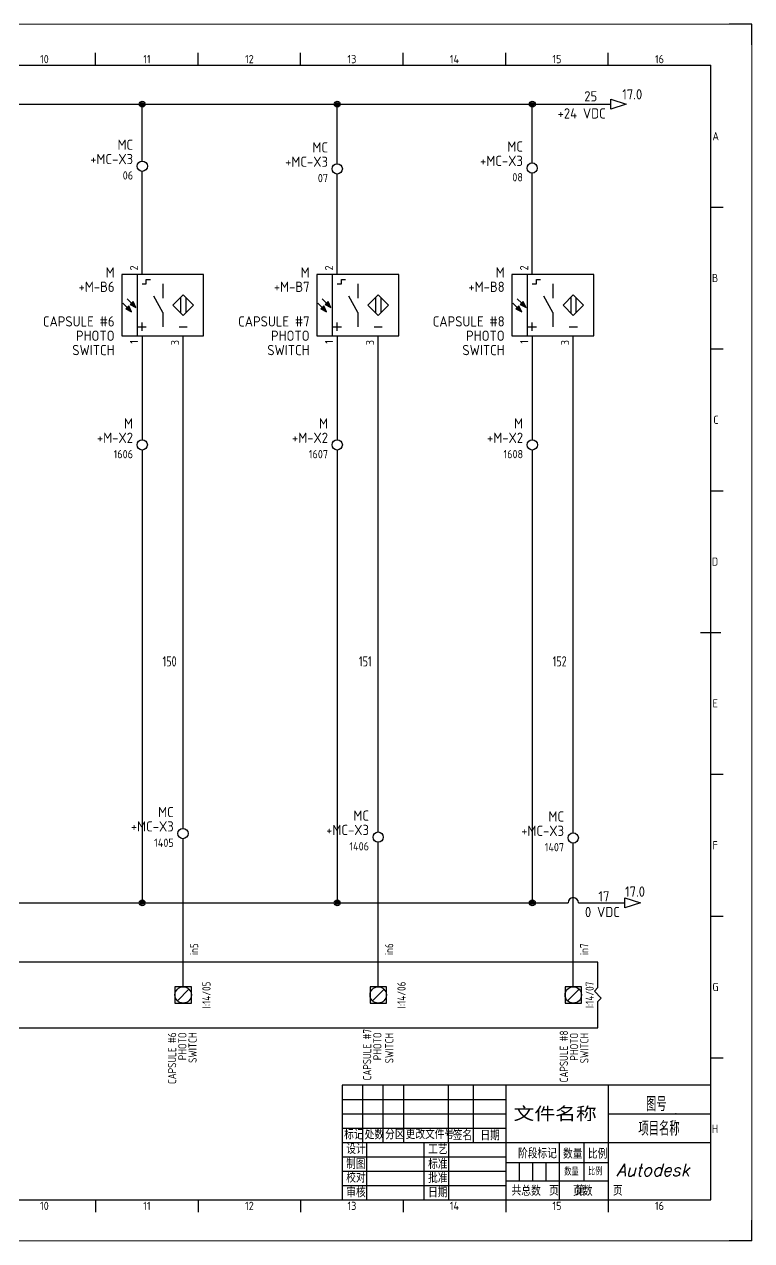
# Model space of a CAD drawing. Header units: millimetres. Extents: x 0 to 841, y 0 to 594.
# Drawn here: x 486 to 841, y 0 to 594 of the extents above; entities that cross this region are included whole.
import ezdxf
from ezdxf.enums import TextEntityAlignment as Align

# ---------------------------------------------------------------- set-up
doc = ezdxf.new("R2010")
doc.units = ezdxf.units.MM
doc.header["$LTSCALE"] = 12
for name, color, linetype in [('AE_BOR', 1, 'Continuous'), ('BLU_1.0mm^2', 5, 'Continuous'), ('DESC', 150, 'Continuous'), ('GRN_1.0mm^2', 3, 'Continuous'), ('GRN_2.5mm^2', 3, 'Continuous'), ('GRY_0.5mm^2', 9, 'Continuous'), ('LOC', 8, 'Continuous'), ('MISC', 7, 'Continuous'), ('SYMS', 7, 'Continuous'), ('TAGS', 150, 'Continuous'), ('TERMS', 123, 'Continuous'), ('WIRENO', 72, 'Continuous'), ('WIREREF', 52, 'Continuous'), ('XREF', 7, 'Continuous'), ('图框_外框线', 7, 'Continuous'), ('图框_标题栏属性', 1, 'Continuous'), ('图框_标题栏文字', 6, 'Continuous')]:
    doc.layers.add(name, color=color, linetype=linetype)
doc.styles.get("Standard").update_dxf_attribs({"font": 'txt.shx', "bigfont": 'gbcbig.shx'})
doc.styles.add('WD', font='romans.shx', dxfattribs={"bigfont": 'gbcbig.shx'})
doc.styles.add('WD_IEC', font='isocp2.shx', dxfattribs={"width": 0.9, "height": 4, "bigfont": 'gbcbig.shx'})
doc.styles.add('工程字', font='gbenor.shx', dxfattribs={"bigfont": 'gbcbig.shx'})

# ---------------------------------------------------------------- blocks, each defined once
blk = doc.blocks.new('gb_a1')
for p, q in [((20, 574), (821, 574)), ((821, 20), (821, 574)), ((20, 20), (821, 20))]:
    blk.add_line(p, q)
at = {"layer": 'AE_BOR', "color": 1, "lineweight": 15}
for p, q in [((0, 594), (841, 594)), ((841, 594), (841, 0)), ((841, 0), (0, 0))]:
    blk.add_line(p, q, dxfattribs=at)
at = {"layer": 'AE_BOR', "lineweight": 30}
for p, q in [((841, 594), (830, 594)), ((841, 584), (841, 594)), ((841, 0), (841, 10)), ((841, 0), (830, 0))]:
    blk.add_line(p, q, dxfattribs=at)
at = {"layer": 'AE_BOR'}
for p, q in [((520.625, 574), (520.625, 580)), ((570.6875, 574), (570.6875, 580)), ((620.75, 574), (620.75, 580)), ((670.8125, 574), (670.8125, 580)), ((720.875, 574), (720.875, 580)), ((770.9375, 574), (770.9375, 580)), ((821, 504.75), (827, 504.75)), ((821, 435.5), (827, 435.5)), ((821, 366.25), (827, 366.25)), ((821, 227.75), (827, 227.75)), ((821, 158.5), (827, 158.5)), ((821, 89.25), (827, 89.25)), ((520.625, 20), (520.625, 14)), ((570.6875, 20), (570.6875, 14)), ((620.75, 20), (620.75, 14)), ((670.8125, 20), (670.8125, 14)), ((720.875, 20), (720.875, 14)), ((770.9375, 20), (770.9375, 14))]:
    blk.add_line(p, q, dxfattribs=at)
at = {"layer": 'AE_BOR', "color": 2, "lineweight": 30}
blk.add_line((816, 297), (826, 297), dxfattribs=at)
at = {"layer": 'AE_BOR', "style": 'WD_IEC'}
for s, p in [('10', (495.59375, 575)), ('11', (545.65625, 575)), ('12', (595.71875, 575)), ('13', (645.78125, 575)), ('14', (695.84375, 575)), ('15', (745.90625, 575)), ('16', (795.96875, 575)), ('10', (495.59375, 15)), ('11', (545.65625, 15)), ('12', (595.71875, 15)), ('13', (645.78125, 15)), ('14', (695.84375, 15)), ('15', (745.90625, 15)), ('16', (795.96875, 15))]:
    blk.add_text(s, height=4, dxfattribs=at).set_placement(p, align=Align.CENTER)
for s, p in [('A', (825.04762, 539.375)), ('B', (824.66667, 470.125)), ('C', (824.85714, 400.875)), ('D', (824.66667, 331.625)), ('E', (824.47619, 262.375)), ('F', (824.47619, 193.125)), ('G', (824.85714, 123.875)), ('H', (824.66667, 54.625))]:
    blk.add_text(s, height=4, dxfattribs=at).set_placement(p, align=Align.MIDDLE_RIGHT)
blk = doc.blocks.new('PLCIO_3881')
at = {"layer": 'SYMS'}
for p, q in [((-16, 16), (-16, -16)), ((678.75, 16), (-16, 16)), ((678.75, 3.59), (678.75, 16)), ((-4, 4), (-4, -4)), ((4, 4), (-4, 4)), ((-4, 4), (-4, -4)), ((4, 4), (-4, 4)), ((-2.83, -2.83), (2.83, 2.83)), ((4, -4), (4, 4)), ((4, -4), (4, 4)), ((91.25, 4), (91.25, -4)), ((99.25, 4), (91.25, 4)), ((91.25, 4), (91.25, -4)), ((99.25, 4), (91.25, 4)), ((92.42, -2.83), (98.08, 2.83)), ((99.25, -4), (99.25, 4)), ((99.25, -4), (99.25, 4)), ((186.5, 4), (186.5, -4)), ((194.5, 4), (186.5, 4)), ((186.5, 4), (186.5, -4)), ((194.5, 4), (186.5, 4)), ((187.67, -2.83), (193.33, 2.83)), ((194.5, -4), (194.5, 4)), ((194.5, -4), (194.5, 4)), ((281.75, 4), (281.75, -4)), ((289.75, 4), (281.75, 4)), ((281.75, 4), (281.75, -4)), ((289.75, 4), (281.75, 4)), ((282.92, -2.83), (288.58, 2.83)), ((289.75, -4), (289.75, 4)), ((289.75, -4), (289.75, 4)), ((377, 4), (377, -4)), ((385, 4), (377, 4)), ((377, 4), (377, -4)), ((385, 4), (377, 4)), ((378.17, -2.83), (383.83, 2.83)), ((385, -4), (385, 4)), ((385, -4), (385, 4)), ((472.25, 4), (472.25, -4)), ((480.25, 4), (472.25, 4)), ((472.25, 4), (472.25, -4)), ((480.25, 4), (472.25, 4)), ((473.42, -2.83), (479.08, 2.83)), ((480.25, -4), (480.25, 4)), ((480.25, -4), (480.25, 4)), ((567.5, 4), (567.5, -4)), ((575.5, 4), (567.5, 4)), ((567.5, 4), (567.5, -4)), ((575.5, 4), (567.5, 4)), ((568.67, -2.83), (574.33, 2.83)), ((575.5, -4), (575.5, 4)), ((575.5, -4), (575.5, 4)), ((662.75, 4), (662.75, -4)), ((670.75, 4), (662.75, 4)), ((662.75, 4), (662.75, -4)), ((670.75, 4), (662.75, 4)), ((663.92, -2.83), (669.58, 2.83)), ((670.75, -4), (670.75, 4)), ((670.75, -4), (670.75, 4)), ((677.05, 1.89), (678.75, 3.59)), ((680.45, -1.5), (677.05, 1.89)), ((-4, -4), (4, -4)), ((-4, -4), (4, -4)), ((91.25, -4), (99.25, -4)), ((91.25, -4), (99.25, -4)), ((186.5, -4), (194.5, -4)), ((186.5, -4), (194.5, -4)), ((281.75, -4), (289.75, -4)), ((281.75, -4), (289.75, -4)), ((377, -4), (385, -4)), ((377, -4), (385, -4)), ((472.25, -4), (480.25, -4)), ((472.25, -4), (480.25, -4)), ((567.5, -4), (575.5, -4)), ((567.5, -4), (575.5, -4)), ((662.75, -4), (670.75, -4)), ((662.75, -4), (670.75, -4)), ((678.75, -3.2), (680.45, -1.5)), ((678.75, -16), (678.75, -3.2)), ((-16, -16), (678.75, -16))]:
    blk.add_line(p, q, dxfattribs=at)
for centre in [(0, 0), (95.25, 0), (190.5, 0), (285.75, 0), (381, 0), (476.25, 0), (571.5, 0), (666.75, 0)]:
    blk.add_circle(centre, 4, dxfattribs=at)
at = {"layer": 'SYMS', "style": 'WD_IEC', "width": 0.9}
for tag, p in [('TERMDESC01', (1.08, 6)), ('TERMDESC02', (96.33, 6)), ('TERMDESC03', (191.58, 6)), ('TERMDESC04', (286.83, 6)), ('TERMDESC05', (382.08, 6)), ('TERMDESC06', (477.33, 6)), ('TERMDESC07', (572.58, 6)), ('TERMDESC08', (667.83, 6))]:
    blk.add_attdef(tag, text='', height=4, rotation=90, dxfattribs=at).set_placement(p, align=Align.TOP_LEFT)
at = {"layer": 'SYMS', "style": 'WD_IEC'}
for tag, width, p in [('TERM01', 0.9, (-6, 0)), ('TERM01', 0.9, (-5, 0)), ('TERM02', 0.9, (89.25, 0)), ('TERM03', 0.9, (184.5, 0)), ('TERM04', 0.9, (279.75, 0)), ('TERM05', 0.9, (375, 0)), ('TERM06', 0.9, (470.25, 0)), ('TERM07', 0.9, (565.5, 0)), ('TERM08', 0.9, (660.75, 0)), ('INST', 0.8, (-47, 0)), ('LOC', 0.8, (-42, 0)), ('MFG', 0.8, (-37, 0)), ('CAT', 0.8, (-32, 0)), ('LINE1', 0.9, (-27, 0)), ('LINE2', 0.9, (-22, 0)), ('DESC', 0.9, (-16.95, 0)), ('TAG', 0.8, (-10.29, 0))]:
    blk.add_attdef(tag, text='', height=4, rotation=90, dxfattribs=dict(at, width=width)).set_placement(p, align=Align.CENTER)
at = {"layer": 'SYMS', "style": 'WD_IEC', "width": 0.8}
for tag, p in [('TAGA01', (6, 0)), ('TAGA02', (101.25, 0)), ('TAGA03', (196.5, 0)), ('TAGA04', (291.75, 0)), ('TAGA05', (387, 0)), ('TAGA06', (482.25, 0)), ('TAGA07', (577.5, 0)), ('TAGA08', (672.75, 0))]:
    blk.add_attdef(tag, text='', height=4, rotation=90, dxfattribs=at).set_placement(p, align=Align.TOP_CENTER)
at = {"layer": 'SYMS', "style": 'WD_IEC', "width": 0.9, "flags": 1}
for tag, p in [('X2TERM01', (0, 4)), ('X2TERM02', (95.25, 4)), ('X2TERM03', (190.5, 4)), ('X2TERM04', (285.75, 4)), ('X2TERM05', (381, 4)), ('X2TERM06', (476.25, 4)), ('X2TERM07', (571.5, 4)), ('X2TERM08', (666.75, 4))]:
    blk.add_attdef(tag, text='', height=0.64, rotation=90, dxfattribs=at).set_placement(p, align=Align.RIGHT)
at = {"layer": 'SYMS', "linetype": 'Continuous', "style": 'WD_IEC', "width": 0.9, "flags": 9}
blk.add_attdef('ASSYCODE', text='', height=0.64, rotation=90, dxfattribs=at).set_placement((-34.28, -7.36), align=Align.CENTER)
at = {"layer": 'SYMS', "style": 'WD_IEC', "width": 0.9}
for tag, p in [('DESCA01', (-3, -37)), ('DESCB01', (2, -37)), ('DESCC01', (7, -37)), ('DESCD01', (12, -37)), ('DESCE01', (17, -37)), ('DESCA02', (92.25, -37)), ('DESCB02', (97.25, -37)), ('DESCC02', (102.25, -37)), ('DESCD02', (107.25, -37)), ('DESCE02', (112.25, -37)), ('DESCA03', (187.5, -37)), ('DESCB03', (192.5, -37)), ('DESCC03', (197.5, -37)), ('DESCD03', (202.5, -37)), ('DESCE03', (207.5, -37)), ('DESCA04', (282.75, -37)), ('DESCB04', (287.75, -37)), ('DESCC04', (292.75, -37)), ('DESCD04', (297.75, -37)), ('DESCE04', (302.75, -37)), ('DESCA05', (378, -37)), ('DESCB05', (383, -37)), ('DESCC05', (388, -37)), ('DESCD05', (393, -37)), ('DESCE05', (398, -37)), ('DESCA06', (473.25, -37)), ('DESCB06', (478.25, -37)), ('DESCC06', (483.25, -37)), ('DESCD06', (488.25, -37)), ('DESCE06', (493.25, -37)), ('DESCA07', (568.5, -37)), ('DESCB07', (573.5, -37)), ('DESCC07', (578.5, -37)), ('DESCD07', (583.5, -37)), ('DESCE07', (588.5, -37)), ('DESCA08', (663.75, -37)), ('DESCB08', (668.75, -37)), ('DESCC08', (673.75, -37)), ('DESCD08', (678.75, -37)), ('DESCE08', (683.75, -37))]:
    blk.add_attdef(tag, text='', height=4, rotation=90, dxfattribs=at).set_placement(p, align=Align.RIGHT)
blk = doc.blocks.new('HA1S1')
blk.add_lwpolyline([(0, 1.25), (3.75, 0), (0, -1.25)], close=True)
at = {"style": 'WD_IEC'}
for tag, height, flags, p in [('WIRENO', 2.5, 8, (-1.25, 1)), ('SIGCODE', 1, 1, (5, 1.8))]:
    blk.add_attdef(tag, text='', height=height, dxfattribs=dict(at, flags=flags)).set_placement(p, align=Align.RIGHT)
at = {"style": 'WD_IEC', "flags": 1}
blk.add_attdef('X4TERM01', (0, 0), '', height=0.32, dxfattribs=at)
at = {"style": 'WD_IEC'}
blk.add_attdef('XREF', text='', height=2.5, dxfattribs=at).set_placement((5, 0), align=Align.MIDDLE_LEFT)
blk.add_attdef('DESC1', text='', height=2.5, dxfattribs=at).set_placement((-1.25, -1), align=Align.TOP_RIGHT)
blk = doc.blocks.new('VT0002')
blk.add_circle((0, 0), 1.25)
at = {"style": 'WD_IEC'}
for tag, p in [('INST', (-2.25, 7.5)), ('LOC', (-2.25, 4))]:
    blk.add_attdef(tag, text='', height=2.5, dxfattribs=at).set_placement(p, align=Align.RIGHT)
at = {"style": 'WD_IEC', "flags": 1}
for tag, p, height in [('ASSYCODE', (2.75, 10.75), 1), ('CATDESC', (2.75, 9.25), 1), ('MFG', (2.75, 7.25), 1.5), ('CAT', (2.75, 4.75), 1.5), ('X4TERM01', (-1.25, 0), 0.32), ('X4PIN01', (-1.25, 1), 0.4), ('X4TERMDESC01', (-1.25, 0.5), 0.4), ('X2TERM01', (0, 1.25), 0.32), ('X2PIN01', (0, 2.25), 0.4), ('X2TERMDESC01', (0, 1.75), 0.4), ('X8PIN01', (0, -0.25), 0.4), ('X1TERM01', (1.25, 0), 0.32), ('X1PIN01', (1.25, 1), 0.4), ('X1TERMDESC01', (1.25, 0.5), 0.4), ('X8TERM01', (0, -1.25), 0.32), ('X8TERMDESC01', (0, -0.75), 0.4), ('STRIPSEQ', (0, -3), 0.4), ('LINKTERM', (0, -2), 0.4)]:
    blk.add_attdef(tag, p, '', height=height, dxfattribs=at)
at = {"style": 'WD_IEC', "flags": 8}
for tag, height, p in [('TAGSTRIP', 2.5, (-2.25, 0.5)), ('TERM01', 2, (-2.25, -3.25))]:
    blk.add_attdef(tag, text='', height=height, dxfattribs=at).set_placement(p, align=Align.RIGHT)
blk = doc.blocks.new('VPX11PE3R')
for p, q in [((-1.25, 7.5), (-1.25, -7.5)), ((1, 5.25), (1, 6.25)), ((1, 6.25), (2, 6.25)), ((0, 5.25), (1, 5.25)), ((5, 5.25), (5, 1.75)), ((-3.66, -0.53), (-4.72, 0.53)), ((-2.59, 0.53), (-3.66, 1.59)), ((-2.24, 0.88), (-2.95, 0.18)), ((-2.95, 0.18), (-1.53, -0.53)), ((-1.53, -0.53), (-2.24, 0.88)), ((5, -1.75), (2.81, 2.19)), ((9.38, 1.87), (9.38, -1.88)), ((10.62, 1.87), (10.62, -1.88)), ((-3.3, -0.18), (-4.01, -0.88)), ((-4.01, -0.88), (-2.59, -1.59)), ((-2.59, -1.59), (-3.3, -0.18)), ((5, -1.75), (5, -5.25)), ((-1, -5.25), (1, -5.25)), ((0, -6.25), (0, -4.25)), ((9, -5.25), (11, -5.25))]:
    blk.add_line(p, q)
for points in [[(-5, -7.5), (15, -7.5), (15, 7.5), (-5, 7.5)], [(10, 2.5), (12.5, 0), (10, -2.5), (7.5, 0)]]:
    blk.add_lwpolyline(points, close=True)
for points in [[(-2.24, 0.88), (-2.95, 0.18), (-1.53, -0.53)], [(-3.3, -0.18), (-4.01, -0.88), (-2.59, -1.59)]]:
    blk.add_solid(points)
at = {"style": 'WD_IEC'}
blk.add_attdef('TERM02', (-1, 8.5), '', height=2, rotation=90, dxfattribs=at)
for tag, p in [('INST', (-6.75, 10.25)), ('LOC', (-6.75, 6.75)), ('TAG1', (-6.75, 3.25)), ('DESC1', (-6.75, -5.2)), ('DESC2', (-6.75, -8.7)), ('DESC3', (-6.75, -12.2))]:
    blk.add_attdef(tag, text='', height=2.5, dxfattribs=at).set_placement(p, align=Align.RIGHT)
at = {"style": 'WD_IEC', "flags": 1}
for tag, p, height in [('X2TERM02', (0, 7.5), 0.32), ('MFG', (17.75, 6.5), 1.5), ('CAT', (17.75, 4), 1.5), ('ASSYCODE', (16, -4), 1), ('FAMILY', (16, -5.5), 1), ('X8TERM01', (0, -7.5), 0.32), ('X8TERM03', (10, -7.5), 0.32), ('CATDESC', (16, -7), 1)]:
    blk.add_attdef(tag, p, '', height=height, dxfattribs=at)
at = {"lineweight": 15, "style": 'WD_IEC'}
blk.add_attdef('XREF', text='', height=2.5, dxfattribs=at).set_placement((-6.75, -1.35), align=Align.RIGHT)
at = {"style": 'WD_IEC'}
for tag, p in [('TERM01', (-1, -8.5)), ('TERM03', (9, -8.5))]:
    blk.add_attdef(tag, text='', height=2, rotation=90, dxfattribs=at).set_placement(p, align=Align.RIGHT)
blk = doc.blocks.new('WD_WNV')
at = {"linetype": 'Continuous', "style": 'WD_IEC', "width": 0.8}
blk.add_attdef('WIRENO', text='', height=2.5, dxfattribs=at).set_placement((-1.6, 0), align=Align.MIDDLE_RIGHT)
at = {"style": 'WD_IEC', "flags": 1}
for tag, p in [('W08USER', (-1, 0.375)), ('W04USER', (-1, 0.875)), ('W05USER', (-1, 0.75)), ('W09USER', (-1, 0.25)), ('W03USER', (-1, 1)), ('W06USER', (-1, 0.625)), ('W07USER', (-1, 0.5)), ('W02USER', (-1, 1.125)), ('W01USER', (-1, 1.25)), ('W10USER', (-1, 0.125))]:
    blk.add_attdef(tag, text='', height=0.08, dxfattribs=at).set_placement(p, align=Align.CENTER)
blk = doc.blocks.new('CorpLogoBlock')
at = {"insert": (-46.09, 17.54), "char_height": 6, "width": 37.2055, "attachment_point": 1, "style": '工程字'}
blk.add_mtext('{\\Fitalic|c0;Autodesk}', dxfattribs=at)
blk = doc.blocks.new('GB_TitleBlock')
at = {"lineweight": -3}
for p, q in [((-50, 42), (0, 42)), ((-50, 28), (0, 28))]:
    blk.add_line(p, q, dxfattribs=at)
blk.add_point((-16.99, 42), dxfattribs=at)
at = {"layer": '图框_外框线'}
for p, q in [((-170, 56), (-170, 28)), ((-160, 28), (-160, 56)), ((-150, 56), (-150, 28)), ((-128, 28), (-128, 56)), ((-116, 56), (-116, 28)), ((-100, 56), (-100, 0)), ((-50, 56), (-50, 0)), ((-180, 49), (-100, 49)), ((-180, 42), (-100, 42)), ((-180, 35), (-100, 35)), ((-180, 28), (-50, 28)), ((-168, 0), (-168, 28)), ((-140, 0), (-140, 28)), ((-128, 28), (-128, 0)), ((-74, 28), (-74, 0)), ((-62, 28), (-62, 9)), ((-180, 21), (-100, 21)), ((-50, 18), (-100, 18)), ((-93.5, 18), (-93.5, 9)), ((-87, 18), (-87, 9)), ((-80.5, 18), (-80.5, 9)), ((-180, 14), (-100, 14)), ((-180, 7), (-100, 7)), ((-50, 9), (-100, 9))]:
    blk.add_line(p, q, dxfattribs=at)
blk.add_lwpolyline([(0, 56), (-180, 56), (-180, 0), (0, 0), (0, 56)], dxfattribs=at)
at = {"style": 'WD', "flags": 1}
blk.add_attdef('WD_TB', (-168.38, 50.46), '', height=2, dxfattribs=at)
at = {"layer": '图框_标题栏属性', "style": '工程字'}
for tag, p in [('REV3', (-179.58, 50.91)), ('REV2', (-179.43, 43.49)), ('REV1', (-179.43, 36.77))]:
    blk.add_attdef(tag, p, '', height=3, dxfattribs=at)
for tag, height, width, p, p2 in [('REV3DET', 3, 13.288798, (-148.76, 50.77), (-130.49, 50.77)), ('BY3', 3, 6.930672, (-126.95, 50.77), (-117.42, 50.77)), ('RD3', 3, 9.096075, (-114.66, 50.77), (-102.16, 50.77)), ('REV2DET', 3, 1.39216, (-148.76, 43.77), (-130.49, 43.77)), ('BY2', 3, 6.930672, (-126.95, 43.77), (-117.42, 43.77)), ('RD2', 3, 9.096075, (-114.66, 43.77), (-102.16, 43.77)), ('文件名称', 7, 2.04191, (-96.3, 38.33), (-55.63, 38.33)), ('REV1DET', 3, 13.288798, (-148.76, 36.77), (-130.49, 36.77)), ('BY1', 3, 6.930672, (-126.95, 36.77), (-117.42, 36.77)), ('RD1', 3, 9.096075, (-114.66, 36.77), (-102.16, 36.77))]:
    blk.add_attdef(tag, text='', height=height, dxfattribs=dict(at, width=width)).set_placement(p, p2, align=Align.FIT)
for tag, p in [('图号', (-26.57, 46.93)), ('项目名称', (-25.25, 35.16))]:
    blk.add_attdef(tag, text='', height=7, dxfattribs=at).set_placement(p, align=Align.MIDDLE)
at = {"layer": '图框_标题栏属性', "lineweight": -3}
for tag, p in [('设计', (-163.59, 22.3)), ('工艺', (-123.59, 22.3)), ('制图', (-163.59, 15.3)), ('标准', (-123.59, 15.3)), ('校对', (-163.59, 8.3)), ('批准', (-123.59, 8.3)), ('审核', (-163.59, 1.3)), ('日期', (-123.59, 1.3))]:
    blk.add_attdef(tag, p, '', height=5, dxfattribs=at)
at = {"layer": '图框_标题栏属性', "style": '工程字'}
for tag, height, p in [('数量', 3.5, (-68.02, 13.58)), ('比例', 3.5, (-56.4, 13.74)), ('总数', 5, (-87.74, 4.36)), ('页数', 5, (-62.45, 4.36))]:
    blk.add_attdef(tag, text='', height=height, dxfattribs=at).set_placement(p, align=Align.MIDDLE_CENTER)
at = {"layer": '图框_标题栏文字', "style": '工程字'}
for s, p in [('标记', (-179, 29.44)), ('处数', (-169, 29.44)), ('分区', (-159, 29.44)), ('更改文件号', (-149, 29.59)), ('签名', (-126, 29)), ('日期', (-112.47, 28.98)), ('设计', (-177.99, 22.35)), ('工艺', (-138.02, 22.15)), ('阶段标记', (-94.11, 20.2)), ('数量', (-72.11, 20)), ('比例', (-60, 20)), ('制图', (-178.04, 15.02)), ('标准', (-137.99, 14.92)), ('校对', (-177.99, 8.33)), ('批准', (-138.02, 8.15)), ('审核', (-177.99, 1.15)), ('日期', (-138.02, 1.15)), ('共     页   第     页', (-97.24, 2))]:
    blk.add_text(s, height=5, dxfattribs=at).set_placement(p)
blk = doc.blocks.new('wddot')
for radius in [0.72, 0.449, 0.223]:
    blk.add_circle((0, 0), radius)

msp = doc.modelspace()

# ---------------------------------------------------------------- linework, layer by layer
at = {"layer": 'BLU_1.0mm^2', "ltscale": 4}
for p, q in [((352.89, 555), (772.23, 555)), ((543.38, 527.2), (543.38, 555)), ((638.62, 525.9), (638.62, 555)), ((733.87, 526.33), (733.87, 555)), ((543.38, 471.82), (543.38, 522.2)), ((638.62, 471.82), (638.62, 520.9)), ((733.87, 471.82), (733.87, 521.33)), ((543.38, 441.82), (543.38, 391.09)), ((638.62, 441.82), (638.62, 391.09)), ((733.87, 441.82), (733.87, 391.09))]:
    msp.add_line(p, q, dxfattribs=at)
at = {"layer": 'BLU_1.0mm^2'}
for p, q in [((563.38, 201.31), (563.38, 441.82)), ((658.62, 199.58), (658.62, 441.82)), ((753.88, 199.15), (753.88, 441.82))]:
    msp.add_line(p, q, dxfattribs=at)
at = {"layer": 'GRN_1.0mm^2', "ltscale": 4}
for p, q in [((543.38, 386.09), (543.38, 165)), ((638.62, 386.09), (638.62, 165)), ((733.87, 386.09), (733.87, 165))]:
    msp.add_line(p, q, dxfattribs=at)
at = {"layer": 'GRN_2.5mm^2', "ltscale": 4}
for p, q in [((59.66, 165), (751.34, 165)), ((756.41, 165), (779.14, 165))]:
    msp.add_line(p, q, dxfattribs=at)
msp.add_arc((753.88, 165), 2.54, 0, 180, dxfattribs=at)
at = {"layer": 'GRY_0.5mm^2'}
for p, q in [((563.38, 124), (563.38, 196.31)), ((658.62, 124), (658.62, 194.58)), ((753.88, 124), (753.88, 194.15))]:
    msp.add_line(p, q, dxfattribs=at)

# ---------------------------------------------------------------- block references
for name, p in [('gb_a1', (0, 0)), ('CorpLogoBlock', (821, 20))]:
    msp.add_blockref(name, p)
ref = msp.add_blockref('GB_TitleBlock', (821, 20))
ref.add_attrib('页数', '页数', dxfattribs={"layer": '图框_标题栏属性', "height": 5, "style": '工程字'}).set_placement((758.55, 24.36), align=Align.MIDDLE_CENTER)
ref.add_attrib('总数', '总数', dxfattribs={"layer": '图框_标题栏属性', "height": 5, "style": '工程字'}).set_placement((733.26, 24.36), align=Align.MIDDLE_CENTER)
ref.add_attrib('比例', '比例', dxfattribs={"layer": '图框_标题栏属性', "height": 3.5, "style": '工程字'}).set_placement((764.6, 33.74), align=Align.MIDDLE_CENTER)
ref.add_attrib('数量', '数量', dxfattribs={"layer": '图框_标题栏属性', "height": 3.5, "style": '工程字'}).set_placement((752.98, 33.58), align=Align.MIDDLE_CENTER)
ref.add_attrib('项目名称', '项目名称', dxfattribs={"layer": '图框_标题栏属性', "height": 7, "style": '工程字'}).set_placement((795.75, 55.16), align=Align.MIDDLE)
ref.add_attrib('图号', '图号', dxfattribs={"layer": '图框_标题栏属性', "height": 7, "style": '工程字'}).set_placement((794.43, 66.93), align=Align.MIDDLE)
ref.add_attrib('文件名称', '文件名称', dxfattribs={"layer": '图框_标题栏属性', "height": 7, "style": '工程字', "width": 2.04191}).set_placement((724.7, 58.33), (765.37, 58.33), align=Align.FIT)
at = {"layer": 'SYMS', "ltscale": 4}
ref = msp.add_blockref('HA1S1', (772.23, 555), dxfattribs=dict(at, xscale=2, yscale=2, zscale=2))
ref.add_attrib('WIRENO', '25', dxfattribs={"layer": 'WIREREF', "height": 5, "style": 'WD_IEC', "flags": 8}).set_placement((765.57, 556.35), align=Align.RIGHT)
ref.add_attrib('DESC1', '+24 VDC', dxfattribs={"layer": 'DESC', "height": 5, "style": 'WD_IEC'}).set_placement((769.73, 553), align=Align.TOP_RIGHT)
ref.add_attrib('XREF', '17.0', dxfattribs={"layer": 'XREF', "height": 5, "style": 'WD_IEC'}).set_placement((777.77, 559.82), align=Align.MIDDLE_LEFT)
at = {"layer": 'SYMS', "xscale": 2, "yscale": 2, "zscale": 2}
for p in [(543.38, 555), (543.38, 555), (638.62, 555), (638.62, 555), (733.87, 555), (733.87, 555), (543.38, 165), (638.62, 165), (733.87, 165)]:
    msp.add_blockref('wddot', p, dxfattribs=at)
at = {"layer": 'SYMS'}
ref = msp.add_blockref('VT0002', (543.42, 524.7), dxfattribs=dict(at, xscale=2, yscale=2, zscale=2))
ref.add_attrib('TAGSTRIP', '+MC-X3', dxfattribs={"layer": 'TAGS', "height": 5, "style": 'WD_IEC', "flags": 8}).set_placement((538.92, 525.7), align=Align.RIGHT)
ref.add_attrib('LOC', 'MC', dxfattribs={"layer": 'LOC', "height": 5, "style": 'WD_IEC'}).set_placement((538.92, 532.7), align=Align.RIGHT)
ref.add_attrib('TERM01', '06', dxfattribs={"layer": 'TERMS', "height": 4, "style": 'WD_IEC', "flags": 8}).set_placement((538.92, 518.2), align=Align.RIGHT)
ref = msp.add_blockref('VT0002', (638.61, 523.4), dxfattribs=dict(at, xscale=2, yscale=2, zscale=2))
ref.add_attrib('TAGSTRIP', '+MC-X3', dxfattribs={"layer": 'TAGS', "height": 5, "style": 'WD_IEC', "flags": 8}).set_placement((634.11, 524.4), align=Align.RIGHT)
ref.add_attrib('LOC', 'MC', dxfattribs={"layer": 'LOC', "height": 5, "style": 'WD_IEC'}).set_placement((634.11, 531.4), align=Align.RIGHT)
ref.add_attrib('TERM01', '07', dxfattribs={"layer": 'TERMS', "height": 4, "style": 'WD_IEC', "flags": 8}).set_placement((634.11, 516.9), align=Align.RIGHT)
ref = msp.add_blockref('VT0002', (733.79, 523.83), dxfattribs=dict(at, xscale=2, yscale=2, zscale=2))
ref.add_attrib('TAGSTRIP', '+MC-X3', dxfattribs={"layer": 'TAGS', "height": 5, "style": 'WD_IEC', "flags": 8}).set_placement((729.29, 524.83), align=Align.RIGHT)
ref.add_attrib('LOC', 'MC', dxfattribs={"layer": 'LOC', "height": 5, "style": 'WD_IEC'}).set_placement((729.29, 531.83), align=Align.RIGHT)
ref.add_attrib('TERM01', '08', dxfattribs={"layer": 'TERMS', "height": 4, "style": 'WD_IEC', "flags": 8}).set_placement((729.29, 517.33), align=Align.RIGHT)
at = {"layer": 'SYMS', "ltscale": 4}
ref = msp.add_blockref('VPX11PE3R', (543.38, 456.82), dxfattribs=dict(at, xscale=2, yscale=2, zscale=2))
ref.add_attrib('TAG1', '+M-B6', dxfattribs={"layer": 'TAGS', "height": 5, "style": 'WD_IEC'}).set_placement((529.88, 463.32), align=Align.RIGHT)
ref.add_attrib('LOC', 'M', dxfattribs={"layer": 'LOC', "height": 5, "style": 'WD_IEC'}).set_placement((529.88, 470.32), align=Align.RIGHT)
ref.add_attrib('DESC1', 'CAPSULE #6', dxfattribs={"layer": 'DESC', "height": 5, "style": 'WD_IEC'}).set_placement((529.88, 446.42), align=Align.RIGHT)
ref.add_attrib('DESC2', 'PHOTO', dxfattribs={"layer": 'DESC', "height": 5, "style": 'WD_IEC'}).set_placement((529.88, 439.42), align=Align.RIGHT)
ref.add_attrib('DESC3', 'SWITCH', dxfattribs={"layer": 'DESC', "height": 5, "style": 'WD_IEC'}).set_placement((529.88, 432.42), align=Align.RIGHT)
ref.add_attrib('TERM01', '1', dxfattribs={"layer": 'TERMS', "height": 4, "rotation": 90, "style": 'WD_IEC'}).set_placement((541.38, 439.82), align=Align.RIGHT)
ref.add_attrib('TERM02', '2', (541.38, 473.82), dxfattribs={"layer": 'TERMS', "height": 4, "rotation": 90, "style": 'WD_IEC'})
ref.add_attrib('TERM03', '3', dxfattribs={"layer": 'TERMS', "height": 4, "rotation": 90, "style": 'WD_IEC'}).set_placement((561.38, 439.82), align=Align.RIGHT)
ref = msp.add_blockref('VPX11PE3R', (638.62, 456.82), dxfattribs=dict(at, xscale=2, yscale=2, zscale=2))
ref.add_attrib('TAG1', '+M-B7', dxfattribs={"layer": 'TAGS', "height": 5, "style": 'WD_IEC'}).set_placement((625.12, 463.32), align=Align.RIGHT)
ref.add_attrib('LOC', 'M', dxfattribs={"layer": 'LOC', "height": 5, "style": 'WD_IEC'}).set_placement((625.12, 470.32), align=Align.RIGHT)
ref.add_attrib('DESC1', 'CAPSULE #7', dxfattribs={"layer": 'DESC', "height": 5, "style": 'WD_IEC'}).set_placement((625.12, 446.42), align=Align.RIGHT)
ref.add_attrib('DESC2', 'PHOTO', dxfattribs={"layer": 'DESC', "height": 5, "style": 'WD_IEC'}).set_placement((625.12, 439.42), align=Align.RIGHT)
ref.add_attrib('DESC3', 'SWITCH', dxfattribs={"layer": 'DESC', "height": 5, "style": 'WD_IEC'}).set_placement((625.12, 432.42), align=Align.RIGHT)
ref.add_attrib('TERM01', '1', dxfattribs={"layer": 'TERMS', "height": 4, "rotation": 90, "style": 'WD_IEC'}).set_placement((636.62, 439.82), align=Align.RIGHT)
ref.add_attrib('TERM02', '2', (636.62, 473.82), dxfattribs={"layer": 'TERMS', "height": 4, "rotation": 90, "style": 'WD_IEC'})
ref.add_attrib('TERM03', '3', dxfattribs={"layer": 'TERMS', "height": 4, "rotation": 90, "style": 'WD_IEC'}).set_placement((656.62, 439.82), align=Align.RIGHT)
ref = msp.add_blockref('VPX11PE3R', (733.87, 456.82), dxfattribs=dict(at, xscale=2, yscale=2, zscale=2))
ref.add_attrib('TAG1', '+M-B8', dxfattribs={"layer": 'TAGS', "height": 5, "style": 'WD_IEC'}).set_placement((720.38, 463.32), align=Align.RIGHT)
ref.add_attrib('LOC', 'M', dxfattribs={"layer": 'LOC', "height": 5, "style": 'WD_IEC'}).set_placement((720.38, 470.32), align=Align.RIGHT)
ref.add_attrib('DESC1', 'CAPSULE #8', dxfattribs={"layer": 'DESC', "height": 5, "style": 'WD_IEC'}).set_placement((720.38, 446.42), align=Align.RIGHT)
ref.add_attrib('DESC2', 'PHOTO', dxfattribs={"layer": 'DESC', "height": 5, "style": 'WD_IEC'}).set_placement((720.38, 439.42), align=Align.RIGHT)
ref.add_attrib('DESC3', 'SWITCH', dxfattribs={"layer": 'DESC', "height": 5, "style": 'WD_IEC'}).set_placement((720.38, 432.42), align=Align.RIGHT)
ref.add_attrib('TERM01', '1', dxfattribs={"layer": 'TERMS', "height": 4, "rotation": 90, "style": 'WD_IEC'}).set_placement((731.88, 439.82), align=Align.RIGHT)
ref.add_attrib('TERM02', '2', (731.88, 473.82), dxfattribs={"layer": 'TERMS', "height": 4, "rotation": 90, "style": 'WD_IEC'})
ref.add_attrib('TERM03', '3', dxfattribs={"layer": 'TERMS', "height": 4, "rotation": 90, "style": 'WD_IEC'}).set_placement((751.88, 439.82), align=Align.RIGHT)
ref = msp.add_blockref('VT0002', (543.38, 388.59), dxfattribs=dict(at, xscale=2, yscale=2, zscale=2))
ref.add_attrib('TAGSTRIP', '+M-X2', dxfattribs={"layer": 'TAGS', "height": 5, "style": 'WD_IEC', "flags": 8}).set_placement((538.88, 389.59), align=Align.RIGHT)
ref.add_attrib('LOC', 'M', dxfattribs={"layer": 'LOC', "height": 5, "style": 'WD_IEC'}).set_placement((538.88, 396.59), align=Align.RIGHT)
ref.add_attrib('TERM01', '1606', dxfattribs={"layer": 'TERMS', "height": 4, "style": 'WD_IEC', "flags": 8}).set_placement((538.88, 382.09), align=Align.RIGHT)
ref = msp.add_blockref('VT0002', (638.62, 388.59), dxfattribs=dict(at, xscale=2, yscale=2, zscale=2))
ref.add_attrib('TAGSTRIP', '+M-X2', dxfattribs={"layer": 'TAGS', "height": 5, "style": 'WD_IEC', "flags": 8}).set_placement((634.12, 389.59), align=Align.RIGHT)
ref.add_attrib('LOC', 'M', dxfattribs={"layer": 'LOC', "height": 5, "style": 'WD_IEC'}).set_placement((634.12, 396.59), align=Align.RIGHT)
ref.add_attrib('TERM01', '1607', dxfattribs={"layer": 'TERMS', "height": 4, "style": 'WD_IEC', "flags": 8}).set_placement((634.12, 382.09), align=Align.RIGHT)
ref = msp.add_blockref('VT0002', (733.87, 388.59), dxfattribs=dict(at, xscale=2, yscale=2, zscale=2))
ref.add_attrib('TAGSTRIP', '+M-X2', dxfattribs={"layer": 'TAGS', "height": 5, "style": 'WD_IEC', "flags": 8}).set_placement((729.38, 389.59), align=Align.RIGHT)
ref.add_attrib('LOC', 'M', dxfattribs={"layer": 'LOC', "height": 5, "style": 'WD_IEC'}).set_placement((729.38, 396.59), align=Align.RIGHT)
ref.add_attrib('TERM01', '1608', dxfattribs={"layer": 'TERMS', "height": 4, "style": 'WD_IEC', "flags": 8}).set_placement((729.38, 382.09), align=Align.RIGHT)
at = {"layer": 'SYMS'}
ref = msp.add_blockref('VT0002', (563.27, 198.81), dxfattribs=dict(at, xscale=2, yscale=2, zscale=2))
ref.add_attrib('TAGSTRIP', '+MC-X3', dxfattribs={"layer": 'TAGS', "height": 5, "style": 'WD_IEC', "flags": 8}).set_placement((558.77, 199.81), align=Align.RIGHT)
ref.add_attrib('LOC', 'MC', dxfattribs={"layer": 'LOC', "height": 5, "style": 'WD_IEC'}).set_placement((558.77, 206.81), align=Align.RIGHT)
ref.add_attrib('TERM01', '1405', dxfattribs={"layer": 'TERMS', "height": 4, "style": 'WD_IEC', "flags": 8}).set_placement((558.77, 192.31), align=Align.RIGHT)
ref = msp.add_blockref('VT0002', (658.62, 197.08), dxfattribs=dict(at, xscale=2, yscale=2, zscale=2))
ref.add_attrib('TAGSTRIP', '+MC-X3', dxfattribs={"layer": 'TAGS', "height": 5, "style": 'WD_IEC', "flags": 8}).set_placement((654.12, 198.08), align=Align.RIGHT)
ref.add_attrib('LOC', 'MC', dxfattribs={"layer": 'LOC', "height": 5, "style": 'WD_IEC'}).set_placement((654.12, 205.08), align=Align.RIGHT)
ref.add_attrib('TERM01', '1406', dxfattribs={"layer": 'TERMS', "height": 4, "style": 'WD_IEC', "flags": 8}).set_placement((654.12, 190.58), align=Align.RIGHT)
ref = msp.add_blockref('VT0002', (753.88, 196.65), dxfattribs=dict(at, xscale=2, yscale=2, zscale=2))
ref.add_attrib('TAGSTRIP', '+MC-X3', dxfattribs={"layer": 'TAGS', "height": 5, "style": 'WD_IEC', "flags": 8}).set_placement((749.38, 197.65), align=Align.RIGHT)
ref.add_attrib('LOC', 'MC', dxfattribs={"layer": 'LOC', "height": 5, "style": 'WD_IEC'}).set_placement((749.38, 204.65), align=Align.RIGHT)
ref.add_attrib('TERM01', '1407', dxfattribs={"layer": 'TERMS', "height": 4, "style": 'WD_IEC', "flags": 8}).set_placement((749.38, 190.15), align=Align.RIGHT)
at = {"layer": 'SYMS', "ltscale": 4}
ref = msp.add_blockref('HA1S1', (779.14, 165), dxfattribs=dict(at, xscale=2, yscale=2, zscale=2))
ref.add_attrib('WIRENO', '17', dxfattribs={"layer": 'WIREREF', "height": 5, "style": 'WD_IEC', "flags": 8}).set_placement((771.55, 165.68), align=Align.RIGHT)
ref.add_attrib('DESC1', '0 VDC', dxfattribs={"layer": 'DESC', "height": 5, "style": 'WD_IEC'}).set_placement((776.64, 163), align=Align.TOP_RIGHT)
ref.add_attrib('XREF', '17.0', dxfattribs={"layer": 'XREF', "height": 5, "style": 'WD_IEC'}).set_placement((779.13, 170.49), align=Align.MIDDLE_LEFT)
at = {"layer": 'SYMS'}
ref = msp.add_blockref('PLCIO_3881', (87.12, 120), dxfattribs=at)
ref.add_attrib('TAGA01', 'I:14/00', dxfattribs={"layer": 'TAGS', "height": 4, "rotation": 90, "style": 'WD_IEC', "width": 0.9}).set_placement((96.5, 120), align=Align.TOP_CENTER)
ref.add_attrib('DESCA01', 'CAPSULE #1', dxfattribs={"layer": 'DESC', "height": 4, "rotation": 90, "style": 'WD_IEC', "width": 0.9}).set_placement((83.72, 101.7), align=Align.RIGHT)
ref.add_attrib('DESCB01', 'PHOTO', dxfattribs={"layer": 'DESC', "height": 4, "rotation": 90, "style": 'WD_IEC', "width": 0.9}).set_placement((88.72, 101.7), align=Align.RIGHT)
ref.add_attrib('LINE1', 'RACK 1', dxfattribs={"layer": 'MISC', "height": 4, "rotation": 90, "style": 'WD_IEC', "width": 0.9}).set_placement((60.12, 120), align=Align.CENTER)
ref.add_attrib('LINE2', 'SLOT 4', dxfattribs={"layer": 'MISC', "height": 4, "rotation": 90, "style": 'WD_IEC', "width": 0.9}).set_placement((65.12, 120), align=Align.CENTER)
ref.add_attrib('MFG', 'AB', dxfattribs={"layer": 'MISC', "height": 4, "rotation": 90, "style": 'WD_IEC', "width": 0.9}).set_placement((50.12, 120), align=Align.CENTER)
ref.add_attrib('LOC', 'MC', dxfattribs={"layer": 'LOC', "height": 4, "rotation": 90, "style": 'WD_IEC', "width": 0.9}).set_placement((45.12, 120), align=Align.CENTER)
ref.add_attrib('CAT', '1746-IB16', dxfattribs={"layer": 'MISC', "height": 4, "rotation": 90, "style": 'WD_IEC', "width": 0.9}).set_placement((55.12, 120), align=Align.CENTER)
ref.add_attrib('DESC', '16-POINT SINKING INPUT', dxfattribs={"layer": 'DESC', "height": 4, "rotation": 90, "style": 'WD_IEC', "width": 0.9}).set_placement((70.18, 120), align=Align.CENTER)
ref.add_attrib('TAG', '-PLC6', dxfattribs={"layer": 'TAGS', "height": 4, "rotation": 90, "style": 'WD_IEC', "width": 0.9}).set_placement((79.09, 120), align=Align.CENTER)
ref.add_attrib('DESCC01', 'SWITCH', dxfattribs={"layer": 'DESC', "height": 4, "rotation": 90, "style": 'WD_IEC', "width": 0.9}).set_placement((93.72, 101.7), align=Align.RIGHT)
ref.add_attrib('TAGA02', 'I:14/01', dxfattribs={"layer": 'TAGS', "height": 4, "rotation": 90, "style": 'WD_IEC', "width": 0.9}).set_placement((191.75, 120), align=Align.TOP_CENTER)
ref.add_attrib('DESCA02', 'CAPSULE #2', dxfattribs={"layer": 'DESC', "height": 4, "rotation": 90, "style": 'WD_IEC', "width": 0.9}).set_placement((178.97, 101.7), align=Align.RIGHT)
ref.add_attrib('DESCB02', 'PHOTO', dxfattribs={"layer": 'DESC', "height": 4, "rotation": 90, "style": 'WD_IEC', "width": 0.9}).set_placement((183.97, 101.7), align=Align.RIGHT)
ref.add_attrib('TERMDESC02', 'in1', dxfattribs={"layer": 'TERMS', "height": 4, "rotation": 90, "style": 'WD_IEC', "width": 0.9}).set_placement((185.71, 139.5), align=Align.TOP_LEFT)
ref.add_attrib('DESCC02', 'SWITCH', dxfattribs={"layer": 'DESC', "height": 4, "rotation": 90, "style": 'WD_IEC', "width": 0.9}).set_placement((188.97, 101.7), align=Align.RIGHT)
ref.add_attrib('TAGA03', 'I:14/02', dxfattribs={"layer": 'TAGS', "height": 4, "rotation": 90, "style": 'WD_IEC', "width": 0.9}).set_placement((287, 120), align=Align.TOP_CENTER)
ref.add_attrib('DESCA03', 'CAPSULE #3', dxfattribs={"layer": 'DESC', "height": 4, "rotation": 90, "style": 'WD_IEC', "width": 0.9}).set_placement((274.22, 101.7), align=Align.RIGHT)
ref.add_attrib('DESCB03', 'PHOTO', dxfattribs={"layer": 'DESC', "height": 4, "rotation": 90, "style": 'WD_IEC', "width": 0.9}).set_placement((279.22, 101.7), align=Align.RIGHT)
ref.add_attrib('TERMDESC03', 'in2', dxfattribs={"layer": 'TERMS', "height": 4, "rotation": 90, "style": 'WD_IEC', "width": 0.9}).set_placement((280.96, 139.5), align=Align.TOP_LEFT)
ref.add_attrib('DESCC03', 'SWITCH', dxfattribs={"layer": 'DESC', "height": 4, "rotation": 90, "style": 'WD_IEC', "width": 0.9}).set_placement((284.22, 101.7), align=Align.RIGHT)
ref.add_attrib('TAGA04', 'I:14/03', dxfattribs={"layer": 'TAGS', "height": 4, "rotation": 90, "style": 'WD_IEC', "width": 0.9}).set_placement((382.25, 120), align=Align.TOP_CENTER)
ref.add_attrib('DESCA04', 'CAPSULE #4', dxfattribs={"layer": 'DESC', "height": 4, "rotation": 90, "style": 'WD_IEC', "width": 0.9}).set_placement((369.47, 101.7), align=Align.RIGHT)
ref.add_attrib('DESCB04', 'PHOTO', dxfattribs={"layer": 'DESC', "height": 4, "rotation": 90, "style": 'WD_IEC', "width": 0.9}).set_placement((374.47, 101.7), align=Align.RIGHT)
ref.add_attrib('TERMDESC04', 'in3', dxfattribs={"layer": 'TERMS', "height": 4, "rotation": 90, "style": 'WD_IEC', "width": 0.9}).set_placement((376.21, 139.5), align=Align.TOP_LEFT)
ref.add_attrib('DESCC04', 'SWITCH', dxfattribs={"layer": 'DESC', "height": 4, "rotation": 90, "style": 'WD_IEC', "width": 0.9}).set_placement((379.47, 101.7), align=Align.RIGHT)
ref.add_attrib('TAGA05', 'I:14/04', dxfattribs={"layer": 'TAGS', "height": 4, "rotation": 90, "style": 'WD_IEC', "width": 0.9}).set_placement((477.5, 120), align=Align.TOP_CENTER)
ref.add_attrib('DESCA05', 'CAPSULE #5', dxfattribs={"layer": 'DESC', "height": 4, "rotation": 90, "style": 'WD_IEC', "width": 0.9}).set_placement((464.72, 101.7), align=Align.RIGHT)
ref.add_attrib('DESCB05', 'PHOTO', dxfattribs={"layer": 'DESC', "height": 4, "rotation": 90, "style": 'WD_IEC', "width": 0.9}).set_placement((469.72, 101.7), align=Align.RIGHT)
ref.add_attrib('TERMDESC05', 'in4', dxfattribs={"layer": 'TERMS', "height": 4, "rotation": 90, "style": 'WD_IEC', "width": 0.9}).set_placement((471.46, 139.5), align=Align.TOP_LEFT)
ref.add_attrib('DESCC05', 'SWITCH', dxfattribs={"layer": 'DESC', "height": 4, "rotation": 90, "style": 'WD_IEC', "width": 0.9}).set_placement((474.72, 101.7), align=Align.RIGHT)
ref.add_attrib('TAGA06', 'I:14/05', dxfattribs={"layer": 'TAGS', "height": 4, "rotation": 90, "style": 'WD_IEC', "width": 0.9}).set_placement((572.75, 120), align=Align.TOP_CENTER)
ref.add_attrib('DESCA06', 'CAPSULE #6', dxfattribs={"layer": 'DESC', "height": 4, "rotation": 90, "style": 'WD_IEC', "width": 0.9}).set_placement((559.97, 101.7), align=Align.RIGHT)
ref.add_attrib('DESCB06', 'PHOTO', dxfattribs={"layer": 'DESC', "height": 4, "rotation": 90, "style": 'WD_IEC', "width": 0.9}).set_placement((564.97, 101.7), align=Align.RIGHT)
ref.add_attrib('TERMDESC06', 'in5', dxfattribs={"layer": 'TERMS', "height": 4, "rotation": 90, "style": 'WD_IEC', "width": 0.9}).set_placement((566.71, 139.5), align=Align.TOP_LEFT)
ref.add_attrib('DESCC06', 'SWITCH', dxfattribs={"layer": 'DESC', "height": 4, "rotation": 90, "style": 'WD_IEC', "width": 0.9}).set_placement((569.97, 101.7), align=Align.RIGHT)
ref.add_attrib('TAGA07', 'I:14/06', dxfattribs={"layer": 'TAGS', "height": 4, "rotation": 90, "style": 'WD_IEC', "width": 0.9}).set_placement((668, 120), align=Align.TOP_CENTER)
ref.add_attrib('DESCA07', 'CAPSULE #7', dxfattribs={"layer": 'DESC', "height": 4, "rotation": 90, "style": 'WD_IEC', "width": 0.9}).set_placement((655.22, 103.41), align=Align.RIGHT)
ref.add_attrib('DESCB07', 'PHOTO', dxfattribs={"layer": 'DESC', "height": 4, "rotation": 90, "style": 'WD_IEC', "width": 0.9}).set_placement((660.22, 101.7), align=Align.RIGHT)
ref.add_attrib('TERMDESC07', 'in6', dxfattribs={"layer": 'TERMS', "height": 4, "rotation": 90, "style": 'WD_IEC', "width": 0.9}).set_placement((661.96, 139.5), align=Align.TOP_LEFT)
ref.add_attrib('DESCC07', 'SWITCH', dxfattribs={"layer": 'DESC', "height": 4, "rotation": 90, "style": 'WD_IEC', "width": 0.9}).set_placement((666.03, 101.51), align=Align.RIGHT)
ref.add_attrib('TAGA08', 'I:14/07', dxfattribs={"layer": 'TAGS', "height": 4, "rotation": 90, "style": 'WD_IEC', "width": 0.9}).set_placement((759.88, 120), align=Align.TOP_CENTER)
ref.add_attrib('DESCA08', 'CAPSULE #8', dxfattribs={"layer": 'DESC', "height": 4, "rotation": 90, "style": 'WD_IEC', "width": 0.9}).set_placement((751.28, 102.63), align=Align.RIGHT)
ref.add_attrib('DESCB08', 'PHOTO', dxfattribs={"layer": 'DESC', "height": 4, "rotation": 90, "style": 'WD_IEC', "width": 0.9}).set_placement((756.28, 101.51), align=Align.RIGHT)
ref.add_attrib('TERMDESC08', 'in7', dxfattribs={"layer": 'TERMS', "height": 4, "rotation": 90, "style": 'WD_IEC', "width": 0.9}).set_placement((757.21, 139.5), align=Align.TOP_LEFT)
ref.add_attrib('DESCC08', 'SWITCH', dxfattribs={"layer": 'DESC', "height": 4, "rotation": 90, "style": 'WD_IEC', "width": 0.9}).set_placement((761.28, 101.51), align=Align.RIGHT)
at = {"layer": 'WIRENO', "ltscale": 4}
ref = msp.add_blockref('WD_WNV', (563.38, 282.91), dxfattribs=dict(at, xscale=2, yscale=2, zscale=2))
ref.add_attrib('WIRENO', '150', dxfattribs={"linetype": 'Continuous', "height": 5, "style": 'WD_IEC', "width": 0.8}).set_placement((560.18, 282.91), align=Align.MIDDLE_RIGHT)
ref = msp.add_blockref('WD_WNV', (658.62, 282.91), dxfattribs=dict(at, xscale=2, yscale=2, zscale=2))
ref.add_attrib('WIRENO', '151', dxfattribs={"linetype": 'Continuous', "height": 5, "style": 'WD_IEC', "width": 0.8}).set_placement((655.42, 282.91), align=Align.MIDDLE_RIGHT)
ref = msp.add_blockref('WD_WNV', (753.88, 282.91), dxfattribs=dict(at, xscale=2, yscale=2, zscale=2))
ref.add_attrib('WIRENO', '152', dxfattribs={"linetype": 'Continuous', "height": 5, "style": 'WD_IEC', "width": 0.8}).set_placement((750.67, 282.91), align=Align.MIDDLE_RIGHT)

doc.saveas('drawing.dxf')
